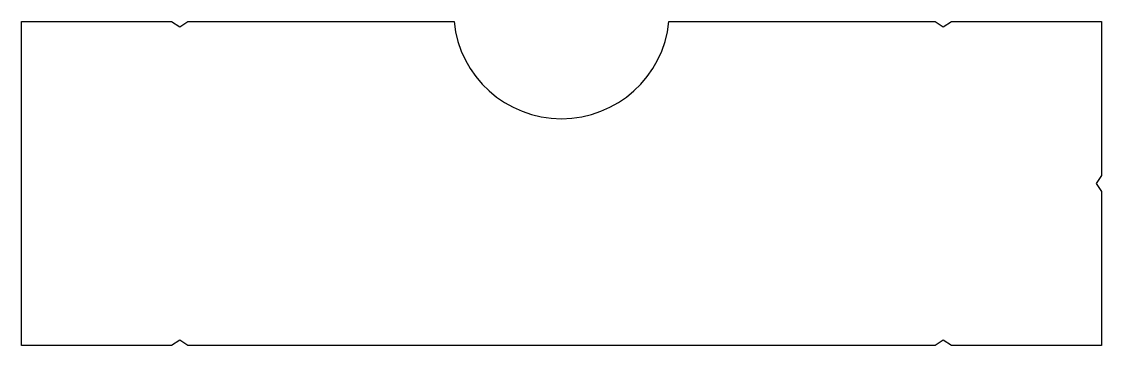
# Model space of a CAD drawing. Extents: x 178 to 278, y 242.3 to 272.3.
import ezdxf

# ---------------------------------------------------------------- set-up
doc = ezdxf.new("R2010")
doc.units = 0
doc.layers.add('ANA', color=220, linetype='CONTINUOUS')

msp = doc.modelspace()

# ---------------------------------------------------------------- linework, layer by layer
at = {"layer": 'ANA'}
msp.add_lwpolyline([(177.998, 272.277), (191.892, 272.277), (192.642, 271.777), (193.392, 272.277), (218.048, 272.277, 0.904534), (237.948, 272.277), (262.604, 272.277), (263.354, 271.777), (264.104, 272.277), (277.998, 272.277), (277.998, 258.027), (277.498, 257.277), (277.998, 256.527), (277.998, 242.277), (264.104, 242.277), (263.354, 242.777), (262.604, 242.277), (193.392, 242.277), (192.642, 242.777), (191.892, 242.277), (177.998, 242.277)], format="xyb", close=True, dxfattribs=at)

doc.saveas('drawing.dxf')
